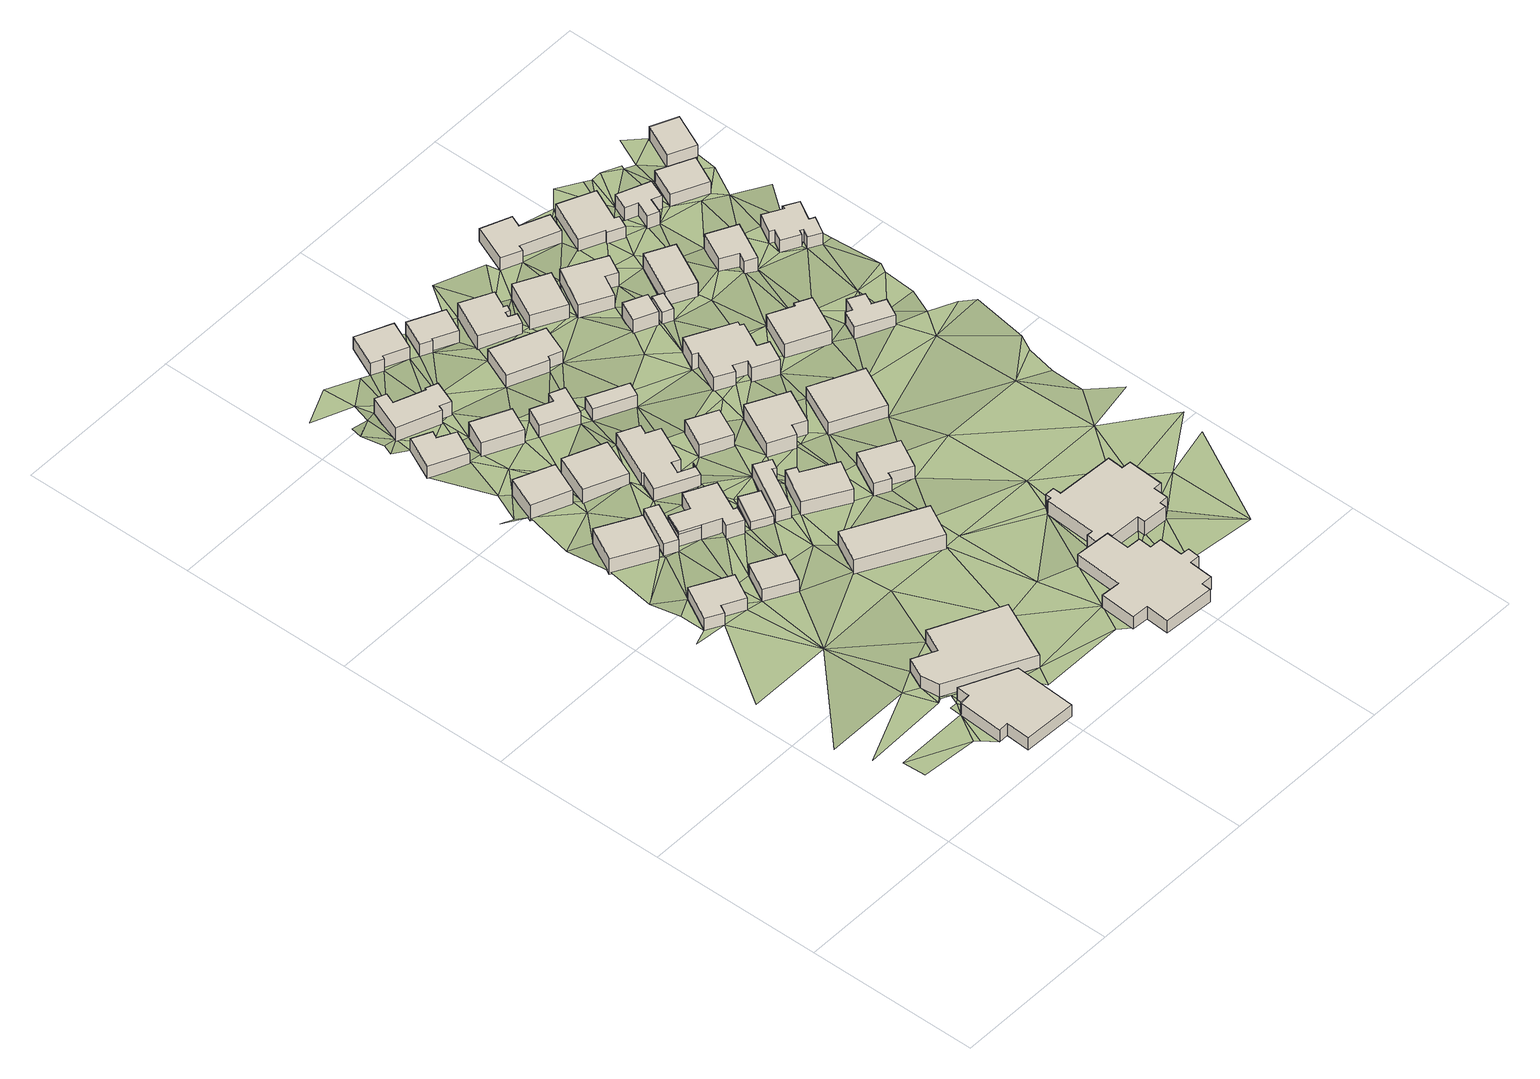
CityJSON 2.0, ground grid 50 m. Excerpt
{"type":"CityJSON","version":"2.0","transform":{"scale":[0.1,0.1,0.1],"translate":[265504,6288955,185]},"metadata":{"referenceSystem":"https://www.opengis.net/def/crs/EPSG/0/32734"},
"CityObjects":{
"building1":{"type":"Building","attributes":{"address":"OK MiniMark Mamre 32 Main Road Mamre 7347 Cape Town","building":"retail","building:levels":"1","operator":"OK","building_height":4.1,"roof_height":197.22,"ground_height":193.12,"plus_code":"4FRWFFPG+P8J"},"geometry":[{"type":"Solid","lod":"1","boundaries":[[[[0,1,2,3]],[[1,4,5,2]],[[4,6,7,5]],[[6,8,9,7]],[[8,10,11,9]],[[10,12,13,11]],[[12,14,15,13]],[[14,0,3,15]],[[3,2,5,7,9,11,13,15]],[[14,12,10,8,6,4,1,0]]]]}]},
"building2":{"type":"Building","attributes":{"address":"12 Lord Somerset Street Mamre 7347 Cape Town","building":"house","building:levels":"1","building_height":4.1,"roof_height":195.17,"ground_height":191.07,"plus_code":"4FRWFFQG+269"},"geometry":[{"type":"Solid","lod":"1","boundaries":[[[[16,17,18,19]],[[17,20,21,18]],[[20,22,23,21]],[[22,24,25,23]],[[24,26,27,25]],[[26,16,19,27]],[[19,18,21,23,25,27]],[[26,24,22,20,17,16]]]]}]},
"building3":{"type":"Building","attributes":{"address":"Central Butcheries Mamre 20 Lord Somerset Street Mamre 7347 Cape Town","building":"retail","building:levels":"1","building_height":4.1,"roof_height":197.37,"ground_height":193.27,"plus_code":"4FRWFFPG+Q8X"},"geometry":[{"type":"Solid","lod":"1","boundaries":[[[[28,29,30,31]],[[29,32,33,30]],[[32,34,35,33]],[[34,36,37,35]],[[36,38,39,37]],[[38,40,41,39]],[[40,28,31,41]],[[31,30,33,35,37,39,41]],[[40,38,36,34,32,29,28]]]]}]},
"building4":{"type":"Building","attributes":{"address":"11 Lord Somerset Street Mamre 7347 Cape Town","building":"house","building:levels":"1","building_height":4.1,"roof_height":194.35,"ground_height":190.25,"plus_code":"4FRWFFQG+46H"},"geometry":[{"type":"Solid","lod":"1","boundaries":[[[[42,43,44,45]],[[43,46,47,44]],[[46,48,49,47]],[[48,42,45,49]],[[45,44,47,49]],[[48,46,43,42]]]]}]},
"building5":{"type":"Building","attributes":{"address":"14 Lord Somerset Street Mamre 7347 Cape Town","building":"house","building:levels":"1","building_height":4.1,"roof_height":195.17,"ground_height":191.07,"plus_code":"4FRWFFPG+X8R"},"geometry":[{"type":"Solid","lod":"1","boundaries":[[[[50,51,52,53]],[[51,54,55,52]],[[54,56,57,55]],[[56,50,53,57]],[[53,52,55,57]],[[56,54,51,50]]]]}]},
"building6":{"type":"Building","attributes":{"building":"garage","building:levels":"1","building_height":4.1,"roof_height":194.35,"ground_height":190.25,"plus_code":"4FRWFFQG+474"},"geometry":[{"type":"Solid","lod":"1","boundaries":[[[[58,59,60,61]],[[59,62,63,60]],[[62,64,65,63]],[[64,58,61,65]],[[61,60,63,65]],[[64,62,59,58]]]]}]},
"building7":{"type":"Building","attributes":{"address":"12 Adam Street Mamre 7347 Cape Town","building":"house","building:levels":"1","building_height":4.1,"roof_height":193.21,"ground_height":189.11,"plus_code":"4FRWFFQG+67C"},"geometry":[{"type":"Solid","lod":"1","boundaries":[[[[66,67,68,69]],[[67,70,71,68]],[[70,72,73,71]],[[72,66,69,73]],[[69,68,71,73]],[[72,70,67,66]]]]}]},
"building8":{"type":"Building","attributes":{"building":"garage","building:levels":"1","building_height":4.1,"roof_height":194.35,"ground_height":190.25,"plus_code":"4FRWFFQG+38R"},"geometry":[{"type":"Solid","lod":"1","boundaries":[[[[74,75,76,77]],[[75,78,79,76]],[[78,80,81,79]],[[80,74,77,81]],[[77,76,79,81]],[[80,78,75,74]]]]}]},
"building9":{"type":"Building","attributes":{"address":"5 Adam Street Mamre 7347 Cape Town","building":"house","building:levels":"1","building_height":4.1,"roof_height":190.7,"ground_height":186.6,"plus_code":"4FRWFFQG+86H"},"geometry":[{"type":"Solid","lod":"1","boundaries":[[[[82,83,84,85]],[[83,86,87,84]],[[86,88,89,87]],[[88,90,91,89]],[[90,92,93,91]],[[92,82,85,93]],[[85,84,87,89,91,93]],[[92,90,88,86,83,82]]]]}]},
"building10":{"type":"Building","attributes":{"address":"13 Lord Somerset Street Mamre 7347 Cape Town","building":"house","building:levels":"1","building_height":4.1,"roof_height":195.07,"ground_height":190.97,"plus_code":"4FRWFFQG+38P"},"geometry":[{"type":"Solid","lod":"1","boundaries":[[[[75,78,94,95]],[[78,80,96,94]],[[80,74,97,96]],[[74,98,99,97]],[[98,100,101,99]],[[100,102,103,101]],[[102,104,105,103]],[[104,106,107,105]],[[106,108,109,107]],[[108,110,111,109]],[[110,75,95,111]],[[95,94,96,97,99,101,103,105,107,109,111]],[[110,108,106,104,102,100,98,74,80,78,75]]]]}]},
"building11":{"type":"Building","attributes":{"address":"13 Lord Somerset Street Mamre 7347 Cape Town","building":"house","building:levels":"1","building_height":4.1,"roof_height":195.07,"ground_height":190.97,"plus_code":"4FRWFFQG+38P"},"geometry":[{"type":"Solid","lod":"1","boundaries":[[[[75,74,97,95]],[[74,98,99,97]],[[98,100,101,99]],[[100,102,103,101]],[[102,104,105,103]],[[104,106,107,105]],[[106,108,109,107]],[[108,110,111,109]],[[110,75,95,111]],[[95,97,99,101,103,105,107,109,111]],[[110,108,106,104,102,100,98,74,75]]]]}]},
"building12":{"type":"Building","attributes":{"address":"14 Adam Street Mamre 7347 Cape Town","building":"house","building:levels":"1","building_height":4.1,"roof_height":193.21,"ground_height":189.11,"plus_code":"4FRWFFQG+683"},"geometry":[{"type":"Solid","lod":"1","boundaries":[[[[112,113,114,115]],[[113,116,117,114]],[[116,118,119,117]],[[118,112,115,119]],[[115,114,117,119]],[[118,116,113,112]]]]}]},
"building13":{"type":"Building","attributes":{"address":"Lord Somerset Street Mamre 7347 Cape Town","building":"cabin","building:levels":"1","building_height":2.8,"roof_height":193.77,"ground_height":190.97,"plus_code":"4FRWFFQG+397"},"geometry":[{"type":"Solid","lod":"1","boundaries":[[[[120,121,122,123]],[[121,124,125,122]],[[124,126,127,125]],[[126,120,123,127]],[[123,122,125,127]],[[126,124,121,120]]]]}]},
"building14":{"type":"Building","attributes":{"address":"7 Adam Street Mamre 7347 Cape Town","building":"house","building:levels":"1","building_height":4.1,"roof_height":191.89,"ground_height":187.79,"plus_code":"4FRWFFQG+875"},"geometry":[{"type":"Solid","lod":"1","boundaries":[[[[128,129,130,131]],[[129,132,133,130]],[[132,134,135,133]],[[134,128,131,135]],[[131,130,133,135]],[[134,132,129,128]]]]}]},
"building15":{"type":"Building","attributes":{"address":"6 Jonas Street Mamre 7347 Cape Town","building":"yes","building:levels":"1","building_height":4.1,"roof_height":190.7,"ground_height":186.6,"plus_code":"4FRWFFQG+97M"},"geometry":[{"type":"Solid","lod":"1","boundaries":[[[[136,137,138,139]],[[137,140,141,138]],[[140,142,143,141]],[[142,144,145,143]],[[144,146,147,145]],[[146,148,149,147]],[[148,150,151,149]],[[150,152,153,151]],[[152,154,155,153]],[[154,136,139,155]],[[139,138,141,143,145,147,149,151,153,155]],[[154,152,150,148,146,144,142,140,137,136]]]]}]},
"building16":{"type":"Building","attributes":{"address":"H.A. Supermarket 16 Lord Somerset Street Mamre 7347 Cape Town","building":"retail","building:levels":"1","building_height":4.1,"roof_height":196.73,"ground_height":192.63,"plus_code":"4FRWFFPG+WCV"},"geometry":[{"type":"Solid","lod":"1","boundaries":[[[[156,157,158,159]],[[157,160,161,158]],[[160,162,163,161]],[[162,156,159,163]],[[159,158,161,163]],[[162,160,157,156]]]]}]},
"building17":{"type":"Building","attributes":{"address":"16 Adam Street Mamre 7347 Cape Town","building":"house","building:levels":"1","building_height":4.1,"roof_height":194.26,"ground_height":190.16,"plus_code":"4FRWFFQG+59F"},"geometry":[{"type":"Solid","lod":"1","boundaries":[[[[164,165,166,167]],[[165,168,169,166]],[[168,170,171,169]],[[170,172,173,171]],[[172,174,175,173]],[[174,176,177,175]],[[176,178,179,177]],[[178,180,181,179]],[[180,182,183,181]],[[182,184,185,183]],[[184,186,187,185]],[[186,188,189,187]],[[188,164,167,189]],[[167,166,169,171,173,175,177,179,181,183,185,187,189]],[[188,186,184,182,180,178,176,174,172,170,168,165,164]]]]}]},
"building18":{"type":"Building","attributes":{"building":"garage","building:levels":"1","building_height":4.1,"roof_height":195.07,"ground_height":190.97,"plus_code":"4FRWFFQG+395"},"geometry":[{"type":"Solid","lod":"1","boundaries":[[[[190,191,192,193]],[[191,194,195,192]],[[194,196,197,195]],[[196,198,199,197]],[[198,200,201,199]],[[200,190,193,201]],[[193,192,195,197,199,201]],[[200,198,196,194,191,190]]]]}]},
"building19":{"type":"Building","attributes":{"address":"9 Adam Street Mamre 7347 Cape Town","building":"yes","building:levels":"1","building_height":4.1,"roof_height":191.77,"ground_height":187.67,"plus_code":"4FRWFFQG+79C"},"geometry":[{"type":"Solid","lod":"1","boundaries":[[[[202,203,204,205]],[[203,206,207,204]],[[206,208,209,207]],[[208,210,211,209]],[[210,212,213,211]],[[212,202,205,213]],[[205,204,207,209,211,213]],[[212,210,208,206,203,202]]]]}]},
"building20":{"type":"Building","attributes":{"address":"15 Lord Somerset Street Mamre 7347 Cape Town","building":"house","building:levels":"1","building_height":4.1,"roof_height":195.67,"ground_height":191.57,"plus_code":"4FRWFFQG+2CP"},"geometry":[{"type":"Solid","lod":"1","boundaries":[[[[214,215,216,217]],[[215,218,219,216]],[[218,220,221,219]],[[220,222,223,221]],[[222,224,225,223]],[[224,214,217,225]],[[217,216,219,221,223,225]],[[224,222,220,218,215,214]]]]}]},
"building21":{"type":"Building","attributes":{"address":"Mamre Library Liedeman Street Mamre 7347 Cape Town","building":"public","building:levels":"1","amenity":"library","operator":"City Cape Town","building_height":4.1,"roof_height":196.95,"ground_height":192.85,"plus_code":"4FRWFFPG+PGP"},"geometry":[{"type":"Solid","lod":"1","boundaries":[[[[226,227,228,229]],[[227,230,231,228]],[[230,232,233,231]],[[232,234,235,233]],[[234,236,237,235]],[[236,238,239,237]],[[238,240,241,239]],[[240,242,243,241]],[[242,244,245,243]],[[244,246,247,245]],[[246,248,249,247]],[[248,250,251,249]],[[250,252,253,251]],[[252,254,255,253]],[[254,256,257,255]],[[256,258,259,257]],[[258,260,261,259]],[[260,226,229,261]],[[229,228,231,233,235,237,239,241,243,245,247,249,251,253,255,257,259,261]],[[260,258,256,254,252,250,248,246,244,242,240,238,236,234,232,230,227,226]]]]}]},
"building22":{"type":"Building","attributes":{"address":"21 Liedeman Street Mamre 7347 Cape Town","building":"house","building:levels":"1","building_height":4.1,"roof_height":189.56,"ground_height":185.46,"plus_code":"4FRWFFQG+C8V"},"geometry":[{"type":"Solid","lod":"1","boundaries":[[[[262,263,264,265]],[[263,266,267,264]],[[266,268,269,267]],[[268,270,271,269]],[[270,272,273,271]],[[272,262,265,273]],[[265,264,267,269,271,273]],[[272,270,268,266,263,262]]]]}]},
"building23":{"type":"Building","attributes":{"address":"18 Adam Street Mamre 7347 Cape Town","building":"house","building:levels":"1","building_height":4.1,"roof_height":194.26,"ground_height":190.16,"plus_code":"4FRWFFQG+5C4"},"geometry":[{"type":"Solid","lod":"1","boundaries":[[[[274,275,276,277]],[[275,278,279,276]],[[278,280,281,279]],[[280,274,277,281]],[[277,276,279,281]],[[280,278,275,274]]]]}]},
"building24":{"type":"Building","attributes":{"address":"11 Adam Street Mamre 7347 Cape Town","building":"yes","building:levels":"1","building_height":4.1,"roof_height":191.77,"ground_height":187.67,"plus_code":"4FRWFFQG+6CR"},"geometry":[{"type":"Solid","lod":"1","boundaries":[[[[282,283,284,285]],[[283,286,287,284]],[[286,288,289,287]],[[288,282,285,289]],[[285,284,287,289]],[[288,286,283,282]]]]}]},
"building25":{"type":"Building","attributes":{"address":"17 Lord Somerset Street Mamre 7347 Cape Town","building":"house","building:levels":"1","building_height":4.1,"roof_height":195.67,"ground_height":191.57,"plus_code":"4FRWFFQG+2G2"},"geometry":[{"type":"Solid","lod":"1","boundaries":[[[[290,291,292,293]],[[291,294,295,292]],[[294,296,297,295]],[[296,298,299,297]],[[298,300,301,299]],[[300,290,293,301]],[[293,292,295,297,299,301]],[[300,298,296,294,291,290]]]]}]},
"building26":{"type":"Building","attributes":{"address":"19 Liedeman Street Mamre 7347 Cape Town","building":"house","building:levels":"1","building_height":4.1,"roof_height":189.61,"ground_height":185.51,"plus_code":"4FRWFFQG+C9G"},"geometry":[{"type":"Solid","lod":"1","boundaries":[[[[302,303,304,305]],[[303,306,307,304]],[[306,308,309,307]],[[308,310,311,309]],[[310,312,313,311]],[[312,302,305,313]],[[305,304,307,309,311,313]],[[312,310,308,306,303,302]]]]}]},
"building27":{"type":"Building","attributes":{"address":"2 Jonas Street Mamre 7347 Cape Town","building":"house","building:levels":"1","building_height":4.1,"roof_height":190.56,"ground_height":186.46,"plus_code":"4FRWFFQG+8CR"},"geometry":[{"type":"Solid","lod":"1","boundaries":[[[[314,315,316,317]],[[315,318,319,316]],[[318,320,321,319]],[[320,322,323,321]],[[322,324,325,323]],[[324,314,317,325]],[[317,316,319,321,323,325]],[[324,322,320,318,315,314]]]]}]},
"building28":{"type":"Building","attributes":{"address":"20 Adam Street Mamre 7347 Cape Town","building":"house","building:levels":"1","building_height":4.1,"roof_height":194.93,"ground_height":190.83,"plus_code":"4FRWFFQG+4F8"},"geometry":[{"type":"Solid","lod":"1","boundaries":[[[[326,327,328,329]],[[327,330,331,328]],[[330,332,333,331]],[[332,334,335,333]],[[334,336,337,335]],[[336,326,329,337]],[[329,328,331,333,335,337]],[[336,334,332,330,327,326]]]]}]},
"building29":{"type":"Building","attributes":{"address":"Mamre Community Hall Liedeman Street Mamre 7347 Cape Town","building":"civic","building:levels":"1","amenity":"townhall","building_height":4.1,"roof_height":196.82,"ground_height":192.72,"plus_code":"4FRWFFPG+RJC"},"geometry":[{"type":"Solid","lod":"1","boundaries":[[[[338,339,340,341]],[[339,342,343,340]],[[342,344,345,343]],[[344,346,347,345]],[[346,348,349,347]],[[348,350,351,349]],[[350,352,353,351]],[[352,354,355,353]],[[354,356,357,355]],[[356,358,359,357]],[[358,360,361,359]],[[360,362,363,361]],[[362,364,365,363]],[[364,366,367,365]],[[366,368,369,367]],[[368,370,371,369]],[[370,372,373,371]],[[372,374,375,373]],[[374,376,377,375]],[[376,338,341,377]],[[341,340,343,345,347,349,351,353,355,357,359,361,363,365,367,369,371,373,375,377]],[[376,374,372,370,368,366,364,362,360,358,356,354,352,350,348,346,344,342,339,338]]]]}]},
"building30":{"type":"Building","attributes":{"address":"17 Liedeman Street Mamre 7347 Cape Town","building":"house","building:levels":"1","building_height":4.1,"roof_height":190.56,"ground_height":186.46,"plus_code":"4FRWFFQG+CC3"},"geometry":[{"type":"Solid","lod":"1","boundaries":[[[[378,379,380,381]],[[379,382,383,380]],[[382,384,385,383]],[[384,386,387,385]],[[386,388,389,387]],[[388,390,391,389]],[[390,392,393,391]],[[392,394,395,393]],[[394,396,397,395]],[[396,378,381,397]],[[381,380,383,385,387,389,391,393,395,397]],[[396,394,392,390,388,386,384,382,379,378]]]]}]},
"building31":{"type":"Building","attributes":{"address":"22 Adam Street Mamre 7347 Cape Town","building":"house","building:levels":"1","building_height":4.1,"roof_height":194.43,"ground_height":190.33,"plus_code":"4FRWFFQG+3HJ"},"geometry":[{"type":"Solid","lod":"1","boundaries":[[[[398,399,400,401]],[[399,402,403,400]],[[402,404,405,403]],[[404,398,401,405]],[[401,400,403,405]],[[404,402,399,398]]]]}]},
"building32":{"type":"Building","attributes":{"address":"15 Adam Street Mamre 7347 Cape Town","building":"house","building:levels":"1","building_height":4.1,"roof_height":194,"ground_height":189.9,"plus_code":"4FRWFFQG+5GW"},"geometry":[{"type":"Solid","lod":"1","boundaries":[[[[406,407,408,409]],[[407,410,411,408]],[[410,412,413,411]],[[412,414,415,413]],[[414,416,417,415]],[[416,418,419,417]],[[418,420,421,419]],[[420,422,423,421]],[[422,424,425,423]],[[424,426,427,425]],[[426,428,429,427]],[[428,430,431,429]],[[430,432,433,431]],[[432,406,409,433]],[[409,408,411,413,415,417,419,421,423,425,427,429,431,433]],[[432,430,428,426,424,422,420,418,416,414,412,410,407,406]]]]}]},
"building33":{"type":"Building","attributes":{"address":"15 Liedeman Street Mamre 7347 Cape Town","building":"detached","building:levels":"1","building_height":4.1,"roof_height":191.68,"ground_height":187.58,"plus_code":"4FRWFFQG+9FG"},"geometry":[{"type":"Solid","lod":"1","boundaries":[[[[434,435,436,437]],[[435,438,439,436]],[[438,440,441,439]],[[440,434,437,441]],[[437,436,439,441]],[[440,438,435,434]]]]}]},
"building34":{"type":"Building","attributes":{"address":"Liedeman Street Mamre 7347 Cape Town","building":"garage","building:levels":"1","building_height":4.1,"roof_height":192.85,"ground_height":188.75,"plus_code":"4FRWFFQG+7GV"},"geometry":[{"type":"Solid","lod":"1","boundaries":[[[[442,443,444,445]],[[443,446,447,444]],[[446,448,449,447]],[[448,442,445,449]],[[445,444,447,449]],[[448,446,443,442]]]]}]},
"building35":{"type":"Building","attributes":{"address":"Liedeman Street Mamre 7347 Cape Town","building":"garage","building:levels":"1","building_height":4.1,"roof_height":192.27,"ground_height":188.17,"plus_code":"4FRWFFQG+7GQ"},"geometry":[{"type":"Solid","lod":"1","boundaries":[[[[450,451,452,453]],[[451,454,455,452]],[[454,456,457,455]],[[456,450,453,457]],[[453,452,455,457]],[[456,454,451,450]]]]}]},
"building36":{"type":"Building","attributes":{"address":"13 Liedeman Street Mamre 7347 Cape Town","building":"detached","building:levels":"1","building_height":4.1,"roof_height":191.68,"ground_height":187.58,"plus_code":"4FRWFFQG+9G4"},"geometry":[{"type":"Solid","lod":"1","boundaries":[[[[458,459,460,461]],[[459,462,463,460]],[[462,464,465,463]],[[464,466,467,465]],[[466,468,469,467]],[[468,458,461,469]],[[461,460,463,465,467,469]],[[468,466,464,462,459,458]]]]}]},
"building37":{"type":"Building","attributes":{"address":"17 Adam Street Mamre 7347 Cape Town","building":"house","building:levels":"1","building_height":4.1,"roof_height":193.36,"ground_height":189.26,"plus_code":"4FRWFFQG+5JC"},"geometry":[{"type":"Solid","lod":"1","boundaries":[[[[470,471,472,473]],[[471,474,475,472]],[[474,476,477,475]],[[476,478,479,477]],[[478,480,481,479]],[[480,470,473,481]],[[473,472,475,477,479,481]],[[480,478,476,474,471,470]]]]}]},
"building38":{"type":"Building","attributes":{"address":"18 Liedeman Street Mamre 7347 Cape Town","building":"house","building:levels":"1","building_height":4.1,"roof_height":190.55,"ground_height":186.45,"plus_code":"4FRWFFQG+CGW"},"geometry":[{"type":"Solid","lod":"1","boundaries":[[[[482,483,484,485]],[[483,486,487,484]],[[486,488,489,487]],[[488,490,491,489]],[[490,492,493,491]],[[492,494,495,493]],[[494,496,497,495]],[[496,482,485,497]],[[485,484,487,489,491,493,495,497]],[[496,494,492,490,488,486,483,482]]]]}]},
"building39":{"type":"Building","attributes":{"address":"11 Liedeman Street Mamre 7347 Cape Town","building":"house","building:levels":"1","building_height":4.1,"roof_height":192.27,"ground_height":188.17,"plus_code":"4FRWFFQG+8H5"},"geometry":[{"type":"Solid","lod":"1","boundaries":[[[[498,499,500,501]],[[499,502,503,500]],[[502,504,505,503]],[[504,498,501,505]],[[501,500,503,505]],[[504,502,499,498]]]]}]},
"building40":{"type":"Building","attributes":{"address":"19 Adam Street Mamre 7347 Cape Town","building":"house","building:levels":"1","building_height":4.1,"roof_height":192.8,"ground_height":188.7,"plus_code":"4FRWFFQG+4MV"},"geometry":[{"type":"Solid","lod":"1","boundaries":[[[[506,507,508,509]],[[507,510,511,508]],[[510,512,513,511]],[[512,514,515,513]],[[514,516,517,515]],[[516,518,519,517]],[[518,520,521,519]],[[520,506,509,521]],[[509,508,511,513,515,517,519,521]],[[520,518,516,514,512,510,507,506]]]]}]},
"building41":{"type":"Building","attributes":{"address":"16 Liedeman Street Mamre 7347 Cape Town","building":"house","building:levels":"1","building_height":4.1,"roof_height":190.54,"ground_height":186.44,"plus_code":"4FRWFFQG+CJ2"},"geometry":[{"type":"Solid","lod":"1","boundaries":[[[[522,523,524,525]],[[523,526,527,524]],[[526,528,529,527]],[[528,530,531,529]],[[530,532,533,531]],[[532,534,535,533]],[[534,536,537,535]],[[536,522,525,537]],[[525,524,527,529,531,533,535,537]],[[536,534,532,530,528,526,523,522]]]]}]},
"building42":{"type":"Building","attributes":{"address":"9 Liedeman Street Mamre 7347 Cape Town","building":"house","building:levels":"1","building_height":4.1,"roof_height":191.75,"ground_height":187.65,"plus_code":"4FRWFFQG+7MJ"},"geometry":[{"type":"Solid","lod":"1","boundaries":[[[[538,539,540,541]],[[539,542,543,540]],[[542,544,545,543]],[[544,546,547,545]],[[546,548,549,547]],[[548,538,541,549]],[[541,540,543,545,547,549]],[[548,546,544,542,539,538]]]]}]},
"building43":{"type":"Building","attributes":{"address":"14 Liedeman Street Mamre 7347 Cape Town","building":"house","building:levels":"1","building_height":4.1,"roof_height":190.86,"ground_height":186.76,"plus_code":"4FRWFFQG+9MJ"},"geometry":[{"type":"Solid","lod":"1","boundaries":[[[[550,551,552,553]],[[551,554,555,552]],[[554,556,557,555]],[[556,558,559,557]],[[558,560,561,559]],[[560,562,563,561]],[[562,564,565,563]],[[564,550,553,565]],[[553,552,555,557,559,561,563,565]],[[564,562,560,558,556,554,551,550]]]]}]},
"building44":{"type":"Building","attributes":{"address":"7 Liedeman Street Mamre 7347 Cape Town","building":"house","building:levels":"1","building_height":4.1,"roof_height":191.75,"ground_height":187.65,"plus_code":"4FRWFFQG+7P7"},"geometry":[{"type":"Solid","lod":"1","boundaries":[[[[566,567,568,569]],[[567,570,571,568]],[[570,572,573,571]],[[572,574,575,573]],[[574,576,577,575]],[[576,578,579,577]],[[578,580,581,579]],[[580,582,583,581]],[[582,584,585,583]],[[584,586,587,585]],[[586,588,589,587]],[[588,590,591,589]],[[590,592,593,591]],[[592,566,569,593]],[[569,568,571,573,575,577,579,581,583,585,587,589,591,593]],[[592,590,588,586,584,582,580,578,576,574,572,570,567,566]]]]}]},
"building45":{"type":"Building","attributes":{"address":"12 Liedeman Street Mamre 7347 Cape Town","building":"house","building:levels":"1","building_height":4.1,"roof_height":190.86,"ground_height":186.76,"plus_code":"4FRWFFQG+9PC"},"geometry":[{"type":"Solid","lod":"1","boundaries":[[[[594,595,596,597]],[[595,598,599,596]],[[598,600,601,599]],[[600,594,597,601]],[[597,596,599,601]],[[600,598,595,594]]]]}]},
"building46":{"type":"Building","attributes":{"address":"19 Kaap Street Mamre 7347 Cape Town","building":"house","building:levels":"1","building_height":4.1,"roof_height":190.18,"ground_height":186.08,"plus_code":"4FRWFFQG+CP9"},"geometry":[{"type":"Solid","lod":"1","boundaries":[[[[602,603,604,605]],[[603,606,607,604]],[[606,608,609,607]],[[608,602,605,609]],[[605,604,607,609]],[[608,606,603,602]]]]}]},
"terrain1":{"type":"TINRelief","geometry":[{"type":"CompositeSurface","lod":"1","boundaries":[[[610,611,612]],[[610,6,611]],[[613,614,615]],[[616,617,615]],[[610,618,6]],[[8,6,618]],[[24,619,616]],[[620,621,6]],[[620,6,4]],[[615,614,36]],[[24,622,623]],[[38,614,624]],[[614,38,36]],[[620,4,625]],[[626,38,624]],[[625,626,620]],[[615,36,34]],[[616,615,34]],[[627,622,20]],[[628,627,20]],[[625,629,626]],[[16,24,616]],[[24,16,26]],[[38,626,40]],[[616,34,630]],[[616,54,16]],[[628,20,631]],[[632,628,633]],[[634,630,34]],[[626,629,40]],[[16,54,635]],[[16,635,17]],[[632,48,636]],[[54,616,56]],[[628,631,633]],[[54,17,635]],[[20,17,58]],[[629,637,40]],[[616,630,638]],[[20,58,631]],[[17,54,51]],[[639,640,641]],[[48,642,636]],[[616,643,56]],[[631,64,633]],[[642,641,636]],[[64,631,58]],[[67,639,641]],[[616,638,643]],[[644,633,64]],[[17,74,58]],[[51,645,17]],[[67,646,639]],[[647,40,637]],[[642,48,62]],[[644,62,48]],[[641,642,648]],[[80,78,58]],[[644,64,62]],[[74,80,58]],[[17,645,74]],[[630,649,638]],[[650,646,651]],[[59,58,78]],[[652,653,51]],[[646,67,654]],[[655,648,642]],[[656,652,56]],[[51,653,645]],[[643,656,56]],[[657,658,659]],[[654,651,646]],[[659,658,82]],[[645,660,74]],[[657,659,661]],[[662,59,78]],[[66,648,655]],[[654,67,66]],[[642,62,663]],[[642,663,655]],[[649,40,664]],[[59,170,62]],[[653,652,120]],[[665,661,666]],[[661,659,666]],[[82,92,659]],[[662,667,59]],[[651,654,668]],[[655,113,66]],[[40,647,664]],[[652,669,120]],[[656,669,652]],[[663,62,170]],[[59,667,170]],[[651,668,88]],[[654,66,113]],[[643,160,656]],[[88,92,90]],[[670,653,120]],[[643,638,671]],[[659,154,666]],[[671,638,649]],[[92,672,659]],[[673,674,675]],[[676,668,654]],[[668,134,88]],[[165,663,170]],[[113,676,654]],[[170,168,165]],[[670,120,126]],[[92,88,672]],[[154,673,666]],[[126,677,670]],[[667,678,170]],[[669,656,679]],[[160,680,656]],[[672,88,134]],[[126,681,677]],[[649,664,682]],[[673,154,683]],[[684,669,679]],[[685,664,647]],[[656,680,679]],[[667,681,678]],[[649,682,671]],[[669,684,124]],[[113,202,676]],[[165,164,663]],[[681,126,686]],[[687,672,134]],[[688,689,683]],[[674,673,690]],[[673,683,690]],[[126,124,686]],[[672,687,691]],[[663,164,692]],[[134,693,687]],[[694,689,688]],[[180,178,182]],[[680,160,695]],[[178,696,174]],[[178,174,182]],[[203,202,113]],[[692,203,113]],[[684,697,124]],[[697,681,686]],[[681,697,678]],[[212,676,202]],[[698,679,680]],[[124,697,686]],[[690,683,268]],[[676,212,693]],[[683,689,270]],[[682,664,699]],[[697,174,678]],[[682,700,671]],[[268,683,270]],[[701,699,664]],[[174,702,182]],[[703,679,698]],[[695,160,704]],[[692,164,203]],[[705,704,160]],[[174,697,702]],[[315,687,693]],[[705,671,700]],[[184,182,702]],[[315,706,687]],[[693,212,208]],[[262,689,706]],[[707,703,698]],[[282,164,188]],[[164,282,203]],[[188,186,184]],[[689,262,270]],[[698,222,707]],[[208,212,210]],[[707,222,198]],[[208,315,693]],[[708,702,697]],[[682,348,700]],[[709,697,198]],[[270,262,272]],[[682,699,348]],[[710,203,282]],[[702,711,184]],[[712,222,220]],[[306,262,706]],[[206,203,710]],[[695,704,712]],[[708,697,709]],[[282,288,710]],[[713,704,705]],[[188,184,283]],[[283,282,188]],[[314,706,315]],[[699,714,715]],[[706,308,306]],[[198,222,716]],[[710,288,206]],[[260,714,699]],[[283,184,711]],[[706,314,308]],[[716,709,198]],[[716,222,712]],[[705,717,713]],[[699,715,348]],[[718,712,704]],[[719,705,700]],[[208,318,315]],[[208,206,318]],[[720,714,260]],[[721,206,288]],[[306,303,262]],[[260,258,722]],[[713,717,723]],[[258,256,722]],[[708,709,326]],[[348,344,700]],[[260,722,720]],[[724,348,715]],[[263,262,303]],[[725,716,712]],[[726,256,727]],[[278,708,326]],[[310,308,312]],[[728,726,729]],[[719,717,705]],[[344,719,700]],[[308,314,730]],[[718,731,712]],[[711,278,732]],[[722,256,733]],[[731,725,712]],[[734,716,725]],[[283,711,735]],[[322,206,721]],[[322,318,206]],[[730,312,308]],[[736,256,726]],[[725,737,734]],[[346,344,348]],[[736,733,256]],[[735,711,732]],[[326,732,278]],[[318,322,320]],[[725,731,737]],[[718,298,731]],[[726,728,738]],[[739,730,314]],[[303,302,740]],[[283,407,721]],[[738,736,726]],[[312,730,378]],[[344,342,719]],[[314,741,739]],[[302,312,378]],[[721,742,322]],[[407,283,735]],[[298,717,743]],[[326,744,732]],[[737,731,399]],[[743,717,719]],[[735,732,744]],[[742,721,407]],[[404,731,298]],[[745,738,728]],[[342,339,746]],[[747,326,748]],[[748,737,399]],[[747,744,326]],[[739,741,749]],[[342,746,719]],[[749,750,739]],[[751,752,753]],[[754,302,378]],[[755,738,756]],[[753,752,750]],[[757,741,322]],[[735,758,407]],[[753,750,759]],[[760,322,742]],[[298,743,404]],[[749,741,761]],[[738,745,756]],[[762,759,763]],[[754,378,763]],[[764,744,765]],[[750,749,434]],[[760,757,322]],[[744,747,765]],[[742,407,406]],[[756,766,767]],[[750,434,759]],[[399,768,748]],[[747,748,768]],[[761,741,757]],[[434,763,759]],[[769,766,756]],[[770,742,406]],[[756,745,769]],[[719,771,743]],[[760,742,770]],[[746,772,773]],[[757,774,761]],[[398,768,399]],[[771,719,746]],[[754,763,775]],[[773,766,769]],[[760,442,757]],[[482,763,434]],[[774,776,761]],[[406,777,770]],[[774,757,778]],[[779,757,442]],[[777,406,454]],[[780,768,781]],[[482,775,763]],[[782,404,743]],[[746,773,771]],[[406,783,454]],[[784,785,780]],[[776,774,778]],[[450,770,777]],[[442,786,779]],[[434,776,483]],[[482,434,483]],[[787,768,398]],[[781,768,787]],[[786,770,450]],[[783,788,784]],[[769,745,789]],[[781,790,780]],[[780,790,784]],[[743,771,782]],[[776,778,483]],[[779,786,466]],[[456,786,450]],[[404,791,398]],[[790,783,784]],[[454,792,456]],[[779,466,793]],[[769,794,773]],[[454,783,795]],[[456,466,786]],[[792,454,796]],[[771,773,794]],[[783,790,795]],[[787,398,797]],[[454,795,796]],[[791,404,782]],[[488,483,778]],[[502,456,792]],[[456,502,466]],[[486,483,488]],[[468,798,778]],[[797,398,799]],[[488,778,798]],[[800,801,790]],[[466,502,468]],[[771,802,782]],[[787,797,520]],[[398,791,799]],[[790,803,795]],[[787,520,471]],[[796,795,804]],[[801,803,790]],[[802,771,805]],[[502,806,468]],[[798,468,807]],[[492,490,494]],[[806,807,468]],[[808,782,802]],[[804,499,796]],[[516,471,520]],[[522,488,798]],[[806,502,499]],[[520,518,516]],[[809,798,807]],[[804,795,803]],[[810,801,471]],[[782,808,811]],[[490,488,522]],[[494,490,812]],[[806,813,807]],[[791,782,814]],[[801,810,803]],[[471,516,815]],[[814,782,811]],[[816,806,499]],[[799,791,817]],[[812,490,522]],[[804,803,818]],[[512,510,514]],[[804,548,499]],[[816,813,806]],[[510,799,817]],[[514,815,516]],[[815,514,510]],[[819,813,816]],[[471,574,810]],[[820,819,821]],[[548,822,499]],[[812,522,536]],[[816,499,822]],[[817,791,823]],[[471,815,574]],[[816,821,819]],[[824,791,814]],[[817,825,510]],[[821,558,820]],[[826,815,510]],[[820,558,536]],[[816,827,821]],[[828,812,536]],[[791,824,823]],[[810,566,590]],[[510,825,826]],[[590,829,810]],[[574,566,810]],[[830,828,536]],[[822,548,831]],[[822,832,833]],[[834,536,558]],[[815,826,835]],[[566,592,590]],[[831,548,829]],[[574,815,576]],[[832,822,594]],[[835,576,815]],[[574,567,566]],[[830,536,834]],[[829,590,588]],[[594,822,831]],[[834,558,836]],[[572,567,574]],[[832,594,837]],[[572,570,567]],[[558,837,838]],[[836,558,838]],[[829,588,839]],[[837,594,600]],[[835,840,576]],[[831,829,839]],[[831,595,594]],[[578,576,840]],[[586,584,588]],[[838,837,600]],[[839,588,584]],[[836,838,841]],[[831,839,595]],[[842,838,600]],[[600,843,842]],[[600,598,843]],[[839,584,844]],[[595,839,845]],[[595,845,598]],[[846,842,843]],[[598,847,843]],[[846,848,842]],[[847,598,845]]]}]}
},
"vertices":[
[470,181,81],[323,250,81],[323,250,122],[470,181,122],[321,211,81],[321,211,122],[288,208,81],[288,208,122],[279,77,81],[279,77,122],[309,78,81],[309,78,122],[304,7,81],[304,7,122],[459,1,81],[459,1,122],
[238,847,61],[279,922,61],[279,922,102],[238,847,102],[172,980,61],[172,980,102],[117,880,61],[117,880,102],[163,855,61],[163,855,102],[177,880,61],[177,880,102],
[617,340,82],[420,434,82],[420,434,124],[617,340,124],[388,366,82],[388,366,124],[321,398,82],[321,398,124],[294,341,82],[294,341,124],[300,288,82],[300,288,124],[535,169,82],[535,169,124],
[127,1193,41],[242,1131,41],[242,1131,93],[127,1193,93],[295,1229,41],[295,1229,93],[181,1291,41],[181,1291,93],
[412,875,61],[329,920,61],[329,920,102],[412,875,102],[284,839,61],[284,839,102],[367,793,61],[367,793,102],
[288,1109,52],[347,1224,52],[347,1224,93],[288,1109,93],[312,1242,52],[312,1242,93],[253,1126,52],[253,1126,93],
[296,1510,28],[189,1555,28],[189,1555,82],[296,1510,82],[150,1465,28],[150,1465,82],[257,1420,28],[257,1420,82],
[355,1094,52],[382,1151,52],[382,1151,93],[355,1094,93],[328,1177,52],[328,1177,93],[301,1120,52],[301,1120,93],
[152,1850,16],[107,1756,16],[107,1756,57],[152,1850,57],[209,1708,16],[209,1708,57],[244,1779,16],[244,1779,57],[196,1804,16],[196,1804,57],[206,1824,16],[206,1824,57],
[328,1177,101],[382,1151,101],[301,1120,101],[355,1094,101],[405,1070,52],[405,1070,101],[394,1048,52],[394,1048,101],[437,1027,52],[437,1027,101],[457,1067,52],[457,1067,101],[447,1072,52],[447,1072,101],[490,1160,52],[490,1160,101],[408,1201,52],[408,1201,101],
[436,1464,28],[321,1512,28],[321,1512,82],[436,1464,82],[274,1403,28],[274,1403,82],[390,1354,28],[390,1354,82],
[451,1020,60],[503,991,60],[503,991,88],[451,1020,88],[548,1070,60],[548,1070,88],[496,1099,60],[496,1099,88],
[245,1702,16],[348,1652,16],[348,1652,69],[245,1702,69],[382,1721,16],[382,1721,69],[279,1771,16],[279,1771,69],
[158,1900,5],[277,1854,5],[277,1854,57],[158,1900,57],[282,1869,5],[282,1869,57],[314,1856,5],[314,1856,57],[340,1922,5],[340,1922,57],[307,1935,5],[307,1935,57],[305,1929,5],[305,1929,57],[219,1962,5],[219,1962,57],[231,1993,5],[231,1993,57],[200,2005,5],[200,2005,57],
[705,613,68],[755,707,68],[755,707,117],[705,613,117],[543,819,68],[543,819,117],[493,726,68],[493,726,117],
[465,1461,52],[400,1324,52],[400,1324,93],[465,1461,93],[405,1322,52],[405,1322,93],[379,1267,52],[379,1267,93],[491,1214,52],[491,1214,93],[509,1252,52],[509,1252,93],[502,1241,52],[502,1241,93],[460,1261,52],[460,1261,93],[475,1294,52],[475,1294,93],[498,1283,52],[498,1283,93],[548,1389,52],[548,1389,93],[511,1407,52],[511,1407,93],[523,1433,52],[523,1433,93],
[510,990,58],[545,971,58],[545,971,101],[510,990,101],[612,1090,58],[612,1090,101],[622,1084,58],[622,1084,101],[637,1111,58],[637,1111,101],[592,1136,58],[592,1136,101],
[382,1635,27],[482,1589,27],[482,1589,68],[382,1635,68],[521,1671,27],[521,1671,68],[480,1689,27],[480,1689,68],[468,1663,27],[468,1663,68],[408,1690,27],[408,1690,68],
[567,959,58],[685,891,58],[685,891,107],[567,959,107],[735,976,58],[735,976,107],[643,1029,58],[643,1029,107],[651,1044,58],[651,1044,107],[625,1059,58],[625,1059,107],
[860,327,77],[850,187,77],[850,187,119],[860,327,119],[793,191,77],[793,191,119],[785,86,77],[785,86,119],[834,83,77],[834,83,119],[829,15,77],[829,15,119],[978,5,77],[978,5,119],[980,33,77],[980,33,119],[1012,31,77],[1012,31,119],[1017,102,77],[1017,102,119],[1046,100,77],[1046,100,119],[1049,136,77],[1049,136,119],[1024,138,77],[1024,138,119],[1029,208,77],[1029,208,119],[994,210,77],[994,210,119],[997,248,77],[997,248,119],[957,251,77],[957,251,119],[961,319,77],[961,319,119],
[397,2061,5],[434,2143,5],[434,2143,46],[397,2061,46],[334,2188,5],[334,2188,46],[292,2098,5],[292,2098,46],[326,2082,5],[326,2082,46],[331,2091,5],[331,2091,46],
[565,1282,49],[648,1241,49],[648,1241,93],[565,1282,93],[688,1323,49],[688,1323,93],[606,1364,49],[606,1364,93],
[509,1573,27],[616,1523,27],[616,1523,68],[509,1573,68],[635,1563,27],[635,1563,68],[528,1614,27],[528,1614,68],
[731,867,64],[771,845,64],[771,845,107],[731,867,107],[780,863,64],[780,863,107],[840,831,64],[840,831,107],[885,913,64],[885,913,107],[784,967,64],[784,967,107],
[552,2078,5],[455,2124,5],[455,2124,46],[552,2078,46],[419,2048,5],[419,2048,46],[450,2034,5],[450,2034,46],[453,2039,5],[453,2039,46],[518,2008,5],[518,2008,46],
[507,1907,15],[468,1815,15],[468,1815,56],[507,1907,56],[577,1769,15],[577,1769,56],[583,1780,15],[583,1780,56],[621,1765,15],[621,1765,56],[654,1847,15],[654,1847,56],
[736,1286,49],[671,1157,49],[671,1157,99],[736,1286,99],[742,1122,49],[742,1122,99],[758,1152,49],[758,1152,99],[795,1133,49],[795,1133,99],[844,1230,49],[844,1230,99],
[1158,485,71],[992,495,71],[992,495,118],[1158,485,118],[993,519,71],[993,519,118],[965,520,71],[965,520,118],[964,502,71],[964,502,118],[952,503,71],[952,503,118],[943,352,71],[943,352,118],[925,353,71],[925,353,118],[923,323,71],[923,323,118],[963,320,71],[963,320,118],[962,305,71],[962,305,118],[1052,300,71],[1052,300,118],[1051,277,71],[1051,277,118],[1123,273,71],[1123,273,118],[1124,291,71],[1124,291,118],[1150,290,71],[1150,290,118],[1152,334,71],[1152,334,118],[1176,333,71],[1176,333,118],[1182,437,71],[1182,437,118],[1155,439,71],[1155,439,118],
[579,2065,5],[524,1956,5],[524,1956,56],[579,2065,56],[630,1902,5],[630,1902,56],[645,1932,5],[645,1932,56],[623,1943,5],[623,1943,56],[630,1957,5],[630,1957,56],[642,1952,5],[642,1952,56],[651,1969,5],[651,1969,56],[642,1973,5],[642,1973,56],[666,2022,5],[666,2022,56],
[1026,1146,53],[884,1214,53],[884,1214,94],[1026,1146,94],[824,1093,53],[824,1093,94],[966,1024,53],[966,1024,94],
[819,1553,38],[790,1497,38],[790,1497,90],[819,1553,90],[804,1490,38],[804,1490,90],[763,1408,38],[763,1408,90],[815,1381,38],[815,1381,90],[825,1400,38],[825,1400,90],[861,1382,38],[861,1382,90],[849,1358,38],[849,1358,90],[916,1325,38],[916,1325,90],[946,1384,38],[946,1384,90],[915,1400,38],[915,1400,90],[951,1471,38],[951,1471,90],[942,1476,38],[942,1476,90],[947,1487,38],[947,1487,90],
[706,2001,14],[652,1897,14],[652,1897,67],[706,2001,67],[743,1850,14],[743,1850,67],[797,1954,14],[797,1954,67],
[823,1749,26],[796,1691,26],[796,1691,78],[823,1749,78],[858,1663,26],[858,1663,78],[885,1721,26],[885,1721,78],
[889,1712,32],[865,1658,32],[865,1658,73],[889,1712,73],[892,1645,32],[892,1645,73],[917,1699,32],[917,1699,73],
[820,1947,22],[756,1832,22],[756,1832,67],[820,1947,67],[839,1787,22],[839,1787,67],[872,1847,22],[872,1847,67],[903,1830,22],[903,1830,67],[933,1885,22],[933,1885,67],
[1078,1300,37],[1132,1408,37],[1132,1408,84],[1078,1300,84],[1088,1430,37],[1088,1430,84],[1084,1421,37],[1084,1421,84],[1016,1455,37],[1016,1455,84],[966,1356,37],[966,1356,84],
[762,2087,14],[818,2063,14],[818,2063,56],[762,2087,56],[824,2079,14],[824,2079,56],[930,2035,14],[930,2035,56],[954,2092,14],[954,2092,56],[875,2125,14],[875,2125,56],[889,2157,14],[889,2157,56],[805,2191,14],[805,2191,56],
[998,1658,22],[1063,1784,22],[1063,1784,73],[998,1658,73],[987,1823,22],[987,1823,73],[922,1697,22],[922,1697,73],
[1126,1269,37],[1223,1220,37],[1223,1220,78],[1126,1269,78],[1249,1272,37],[1249,1272,78],[1214,1290,37],[1214,1290,78],[1230,1323,37],[1230,1323,78],[1186,1346,37],[1186,1346,78],[1168,1311,37],[1168,1311,78],[1151,1319,37],[1151,1319,78],
[990,2106,14],[934,1985,14],[934,1985,55],[990,2106,55],[1001,1955,14],[1001,1955,55],[998,1949,14],[998,1949,55],[1043,1928,14],[1043,1928,55],[1059,1962,14],[1059,1962,55],[1047,1968,14],[1047,1968,55],[1090,2061,14],[1090,2061,55],
[1095,1676,18],[1143,1650,18],[1143,1650,68],[1095,1676,68],[1130,1624,18],[1130,1624,68],[1161,1607,18],[1161,1607,68],[1218,1716,18],[1218,1716,68],[1137,1758,18],[1137,1758,68],
[1132,1896,14],[1149,1938,14],[1149,1938,59],[1132,1896,59],[1177,1927,14],[1177,1927,59],[1198,1979,14],[1198,1979,59],[1106,2016,14],[1106,2016,59],[1086,1968,14],[1086,1968,59],[1120,1954,14],[1120,1954,59],[1101,1908,14],[1101,1908,59],
[1240,1606,27],[1290,1578,27],[1290,1578,68],[1240,1606,68],[1297,1591,27],[1297,1591,68],[1306,1586,27],[1306,1586,68],[1293,1563,27],[1293,1563,68],[1328,1543,27],[1328,1543,68],[1356,1592,27],[1356,1592,68],[1341,1600,27],[1341,1600,68],[1373,1655,27],[1373,1655,68],[1333,1677,27],[1333,1677,68],[1331,1668,27],[1331,1668,68],[1277,1698,27],[1277,1698,68],[1247,1645,27],[1247,1645,68],[1259,1638,27],[1259,1638,68],
[1193,1915,18],[1290,1869,18],[1290,1869,59],[1193,1915,59],[1329,1950,18],[1329,1950,59],[1231,1996,18],[1231,1996,59],
[1370,1979,2],[1414,2075,2],[1414,2075,52],[1370,1979,52],[1341,2108,2],[1341,2108,52],[1296,2013,2],[1296,2013,52],
[240,127,81],[71,205,84],[75,139,84],[33,270,79],[283,275,82],[252,365,82],[252,615,69],[1,365,79],[252,115,81],[1,615,70],[310,241,82],[290,242,82],[117,880,62],[69,863,62],[297,282,82],[323,250,82],[323,269,82],[116,953,62],[102,1041,56],[470,181,82],[420,434,83],[252,1120,52],[127,1193,52],[242,1131,52],[388,366,83],[252,865,61],[116,1319,45],[503,115,82],[503,615,76],[126,1495,32],[92,1510,32],[150,1465,41],[252,1370,41],[493,726,76],[295,1229,52],[394,1048,60],[165,1579,28],[754,115,81],[257,1420,41],[617,340,83],[107,1756,19],[209,1708,28],[412,875,68],[437,1027,60],[252,1620,28],[274,1403,41],[503,865,68],[122,1905,19],[110,1876,19],[158,1900,16],[405,1070,60],[108,1969,19],[382,1151,60],[390,1354,52],[793,191,81],[124,2010,7],[163,1995,16],[408,1201,60],[245,1702,28],[503,991,68],[457,1067,60],[705,613,74],[277,1854,16],[187,2057,5],[180,2150,5],[71,2101,7],[348,1652,28],[447,1072,60],[491,1214,60],[545,971,68],[567,959,68],[490,1160,60],[754,365,80],[231,1993,16],[510,990,68],[785,86,81],[503,1120,60],[314,1856,16],[219,1962,16],[307,1935,16],[268,2109,5],[282,1869,16],[436,1464,52],[382,1721,27],[305,1929,16],[685,891,66],[502,1241,60],[592,1136,60],[625,1059,60],[860,327,80],[754,615,74],[850,187,81],[565,1282,52],[612,1090,60],[731,867,66],[755,707,74],[340,1922,16],[622,1084,60],[648,1241,58],[671,1157,58],[503,1620,27],[606,1364,52],[735,976,66],[771,845,66],[923,323,77],[925,353,77],[742,1122,58],[840,831,66],[784,967,66],[1005,615,71],[963,320,77],[635,1563,38],[962,305,77],[780,863,66],[943,352,77],[754,1120,58],[1029,208,78],[994,210,78],[1049,136,78],[1024,138,78],[524,1956,15],[824,1093,58],[754,1370,49],[1052,300,77],[758,1152,58],[763,1408,49],[1051,277,77],[795,1133,58],[1123,273,77],[630,1902,26],[503,2125,5],[654,1847,26],[754,1620,38],[1005,865,64],[815,1381,49],[1256,115,76],[1158,485,73],[849,1358,49],[844,1230,58],[652,1897,26],[645,1932,26],[630,1957,26],[623,1943,15],[642,1952,26],[624,2183,5],[1124,291,77],[1150,290,73],[756,1832,26],[804,1490,49],[651,1969,26],[796,1691,38],[743,1850,26],[642,1973,26],[666,2022,14],[825,1400,49],[861,1382,49],[1176,333,73],[1152,334,73],[916,1325,43],[1256,365,73],[858,1663,38],[1256,615,68],[1155,439,73],[1182,437,73],[754,1870,26],[754,2125,14],[797,1954,26],[865,1658,38],[820,1947,26],[839,1787,26],[946,1384,43],[966,1356,43],[1256,865,59],[947,1487,43],[951,1471,43],[915,1400,43],[885,1721,32],[1078,1300,43],[942,1476,43],[1409,402,71],[1016,1455,43],[1256,1120,46],[922,1697,32],[872,1847,26],[1431,480,71],[1005,1620,32],[998,1658,32],[1126,1269,43],[934,1985,22],[1223,1220,47],[1084,1421,43],[1088,1430,43],[1332,718,68],[1130,1624,32],[1095,1676,32],[1412,647,63],[1005,1870,22],[998,1949,22],[1340,822,59],[1001,1955,22],[1161,1607,27],[1358,909,59],[1005,2125,14],[1043,1928,22],[1381,954,59],[1256,1370,37],[1101,1908,22],[1305,1190,47],[1143,1650,27],[1059,1962,22],[1047,1968,22],[1086,1968,22],[1132,1896,18],[1380,1155,47],[1417,1125,45],[1342,1266,37],[1348,1361,37],[1120,1954,22],[1057,2169,14],[1218,1716,27],[1122,2131,14],[1256,1870,18],[1177,1927,18],[1149,1938,18],[1144,2121,11],[1363,1389,37],[1174,2121,11],[1198,1979,18],[1221,2087,11],[1317,1831,18],[1359,1542,27],[1226,2098,11],[1252,2073,11],[1296,2013,11],[1414,1779,14],[1364,1919,18],[1341,2108,11],[1370,1979,18],[1290,2157,11]
]}
